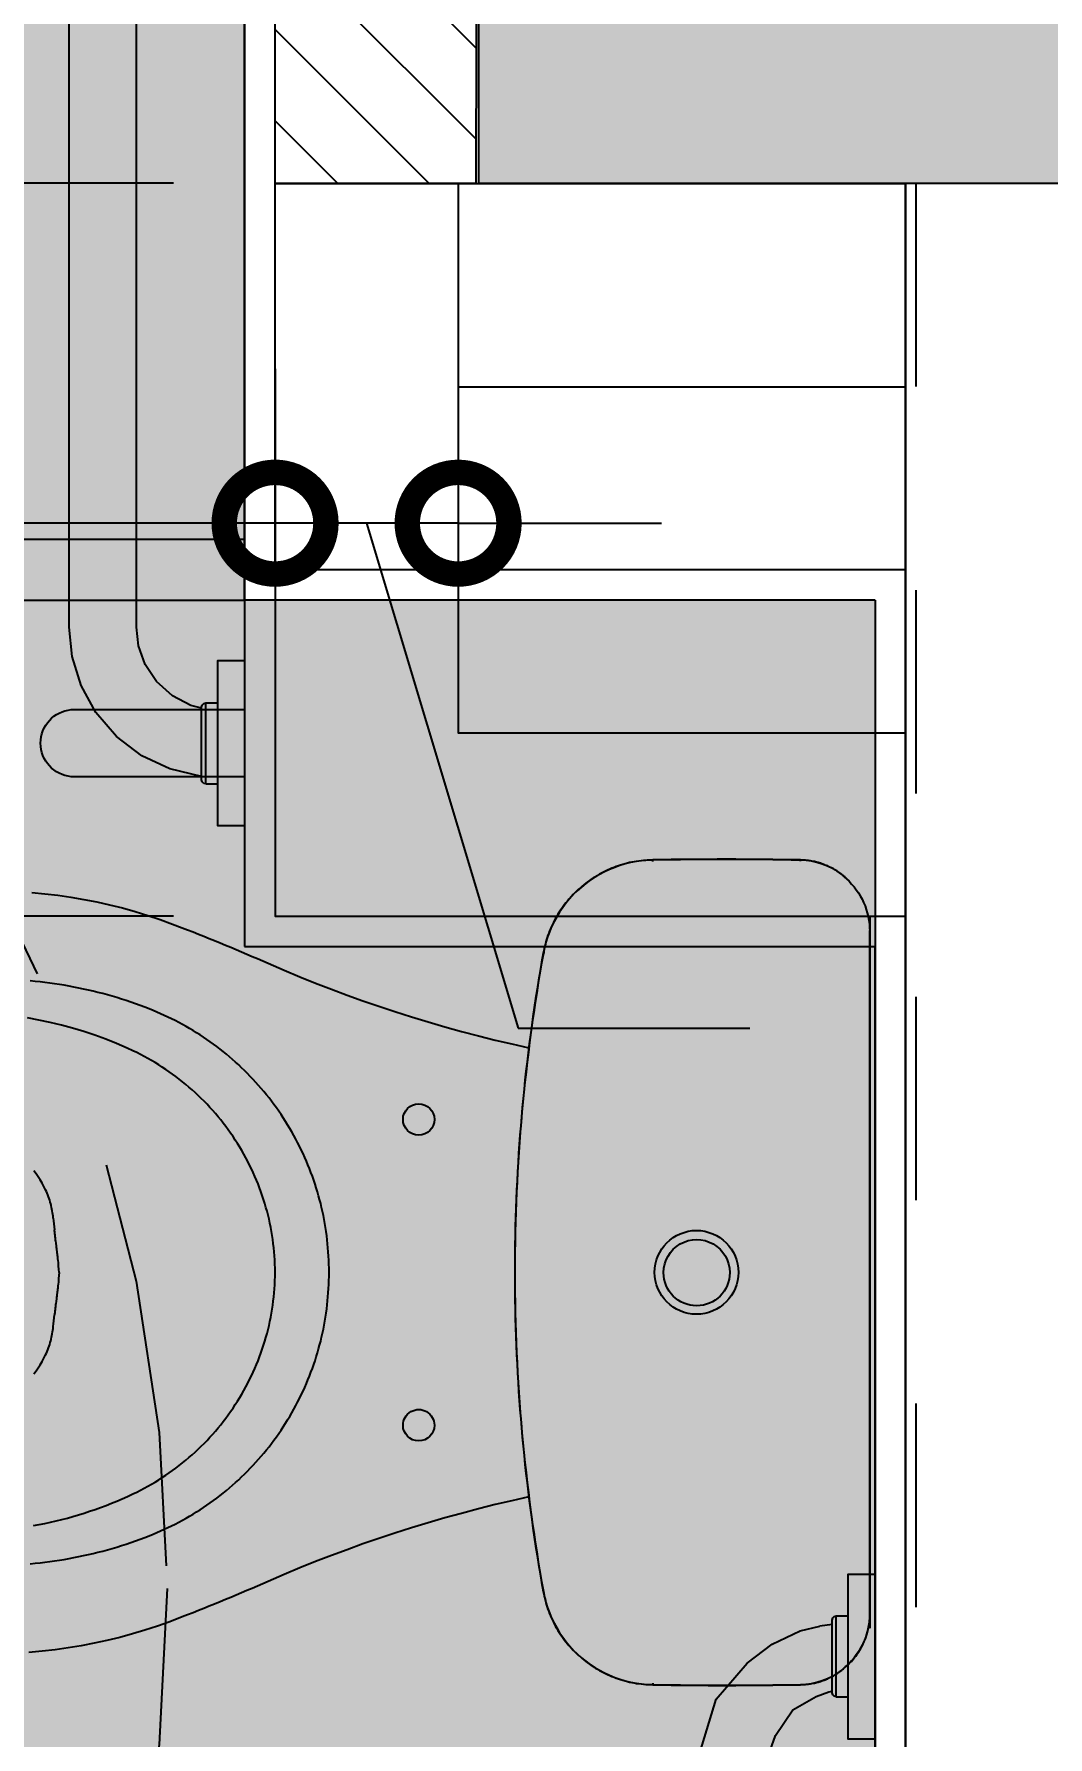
# Model space of a CAD drawing. Header units: metres. Extents: x -41 to 570, y -54 to 184.
# Drawn here: x -31.318 to -30.82, y 51.236 to 52.073 of the extents above; entities that cross this region are included whole.
import ezdxf
from ezdxf.xclip import XClip

# ---------------------------------------------------------------- set-up
doc = ezdxf.new("R2010")
doc.units = ezdxf.units.M
doc.header["$XCLIPFRAME"] = 0
doc.linetypes.add('DASHEDX2', pattern=[1.5, 1, -0.5])
doc.linetypes.add('PUC$0$DASHEDX2', pattern=[1.5, 1, -0.5])
for name, color, linetype in [('1', 232, 'DASHEDX2'), ('4', 2, 'Continuous'), ('ARQ-DIM', 2, 'Continuous'), ('PUC$0$ARQ-ALV ACAB', 4, 'Continuous'), ('PUC$0$ARQ-ALV OSSO', 5, 'Continuous'), ('PUC$0$ARQ-AUX', 7, 'Continuous'), ('PUC$0$ARQ-AUX1', 1, 'Continuous'), ('PUC$0$ARQ-ENCH', 1, 'Continuous'), ('PUC$0$ARQ-HID', 7, 'Continuous'), ('PUC$0$ARQ-PRJ', 7, 'PUC$0$DASHEDX2'), ('PUC$0$ARQ-SIM', 1, 'Continuous')]:
    doc.layers.add(name, color=color, linetype=linetype)
doc.layers.add('PUC$0$ARQ-FORRO', color=9, linetype='Continuous', lineweight=5)
doc.styles.add('Adesa', font='ARIALN.TTF')
doc.dimstyles.new('ADESA 1-0050', dxfattribs={"dimtxt": 0.1, "dimasz": 0.1, "dimexe": 0.05, "dimexo": 0.05, "dimgap": 0.03, "dimtad": 1, "dimdec": 1, "dimlfac": 100, "dimzin": 12, "dimtxsty": 'Adesa', "dimblk": 'DOTSMALL', "dimcen": 1, "dimdle": 0.05, "dimclrd": 1, "dimclre": 1, "dimclrt": 256, "dimazin": 3, "dimtm": 1e-09, "dimtfac": 1, "dimtdec": 1, "dimtmove": 1, "dimatfit": 0, "dimldrblk": 'DOTSMALL', "dimfxl": 0.8, "dimtvp": 2, "dimtolj": 1, "dimtzin": 0, "dimarcsym": 0})

# ---------------------------------------------------------------- blocks, each defined once
blk = doc.blocks.new('PUC$0$VASO SANIT ACESSIVEL')
at = {"color": 1}
blk.add_lwpolyline([(-1.04005, 0), (-0.95882, 0), (-0.95882, -0.0132), (-1.04005, -0.0132)], close=True, dxfattribs=at)
for points in [[(-1.01948, -0.01907), (-1.01948, -0.0132)], [(-0.97968, -0.01907), (-0.97968, -0.0132)], [(-0.97968, -0.01907), (-1.01948, -0.01907)], [(-1.0192, -0.0201), (-1.01948, -0.01907)], [(-1.01848, -0.02082), (-1.0192, -0.0201)], [(-1.01745, -0.0211), (-1.01848, -0.02082)], [(-0.98171, -0.0211), (-1.01745, -0.0211)], [(-1.01535, -0.0211), (-1.01446, -0.0271)], [(-0.98224, -0.02279), (-0.9825, -0.0211)], [(-0.97988, -0.02902), (-0.98224, -0.02279)], [(-0.98068, -0.02082), (-0.98171, -0.0211)], [(-0.97996, -0.0201), (-0.98068, -0.02082)], [(-0.97968, -0.01907), (-0.97996, -0.0201)], [(-1.01215, -0.03676), (-1.01446, -0.0271)], [(-0.96071, -0.04888), (-0.97328, -0.0405), (-0.97988, -0.02902)], [(-1.00564, -0.05056), (-1.01215, -0.03676)], [(-0.25794, -0.0532), (-0.94872, -0.0532), (-0.96071, -0.04888)], [(-0.99622, -0.06294), (-1.00564, -0.05056)], [(-0.25794, -0.0862), (-0.95225, -0.0862), (-0.97859, -0.07811), (-0.99622, -0.06294)]]:
    blk.add_lwpolyline(points, dxfattribs=at)
at = {"layer": 'PUC$0$ARQ-HID'}
blk.add_lwpolyline([(0, 0), (-1.07248, 0)], dxfattribs=at)
blk = doc.blocks.new('PUC$0$CHUVEIRO ACESSIVEL')
blk.add_line((-0.9, 0.3), (-0.9, 1.25))
at = {"color": 1}
blk.add_lwpolyline([(-0.9, 1.10938), (-0.9, 1.19062), (-0.8868, 1.19062), (-0.8868, 1.10938)], close=True, dxfattribs=at)
for points in [[(-0.88093, 1.17004), (-0.8868, 1.17004)], [(-0.88093, 1.17004), (-0.88093, 1.13024)], [(-0.88093, 1.17004), (-0.8799, 1.16977)], [(-0.8799, 1.16977), (-0.87918, 1.16904)], [(-0.87918, 1.16904), (-0.8789, 1.16801)], [(-0.8789, 1.16801), (-0.8789, 1.13227)], [(-0.8789, 1.16645), (-0.86324, 1.16271)], [(-0.86324, 1.16271), (-0.84944, 1.1562)], [(-0.84944, 1.1562), (-0.83706, 1.14678)], [(-0.83706, 1.14678), (-0.82692, 1.13499)], [(-0.8799, 1.13052), (-0.88093, 1.13024)], [(-0.87918, 1.13125), (-0.8799, 1.13052)], [(-0.8789, 1.13227), (-0.87918, 1.13125)], [(-0.8789, 1.13272), (-0.87357, 1.13146)], [(-0.87357, 1.13146), (-0.86452, 1.12673)], [(-0.82692, 1.13499), (-0.81958, 1.12164)], [(-0.88093, 1.13024), (-0.8868, 1.13024)], [(-0.86452, 1.12673), (-0.85676, 1.11974)], [(-0.85676, 1.11974), (-0.85112, 1.11127)], [(-0.81958, 1.12164), (-0.81524, 1.10748)], [(-0.85112, 1.11127), (-0.84785, 1.1022)], [(-0.81524, 1.10748), (-0.8138, 1.09303)], [(-0.84785, 1.1022), (-0.8468, 1.09303)], [(-0.8468, 1.09303), (-0.8468, 0.50072), (-0.85112, 0.48873)], [(-0.8138, 1.09303), (-0.8138, 0.49719), (-0.82189, 0.47085), (-0.83706, 0.45322)]]:
    blk.add_lwpolyline(points, dxfattribs=at)
at = {"layer": 'PUC$0$ARQ-SIM'}
blk.add_lwpolyline([(-0.9, 1.1665), (-0.8148, 1.1665, -0.913215), (-0.8148, 1.1335), (-0.9, 1.1335)], format="xyb", dxfattribs=at)
blk = doc.blocks.new('PUC$0$ARQ-HID-BACIA CX')
blk.add_line((-0.00007, -0.175), (-0.00007, 0.175))
for points in [[(-0.01372, -0.19568), (-0.01423, -0.19605), (-0.01474, -0.19641), (-0.01526, -0.19677), (-0.01578, -0.19712), (-0.01631, -0.19746), (-0.01684, -0.19778), (-0.01739, -0.1981), (-0.01793, -0.19841), (-0.01849, -0.1987), (-0.01904, -0.19899), (-0.01961, -0.19927), (-0.02018, -0.19954), (-0.02075, -0.19979), (-0.02133, -0.20004), (-0.02191, -0.20027), (-0.02249, -0.2005), (-0.02308, -0.20072), (-0.02368, -0.20092), (-0.02427, -0.20111), (-0.02487, -0.2013), (-0.02548, -0.20147), (-0.02608, -0.20163), (-0.02669, -0.20178), (-0.02731, -0.20192), (-0.02792, -0.20205), (-0.02854, -0.20217), (-0.02916, -0.20227), (-0.02978, -0.20237), (-0.0304, -0.20246), (-0.03102, -0.20253), (-0.03165, -0.20259), (-0.03227, -0.20264), (-0.0329, -0.20268), (-0.03353, -0.2027), (-0.03415, -0.20273, -0.00878), (-0.10679, -0.20277), (-0.10794, -0.20271), (-0.10908, -0.20264), (-0.11022, -0.20256), (-0.11136, -0.20247), (-0.11249, -0.20236), (-0.11363, -0.20223), (-0.11476, -0.20207), (-0.11588, -0.20188), (-0.11701, -0.20166), (-0.11812, -0.20142), (-0.11924, -0.20116), (-0.12034, -0.20086), (-0.12144, -0.20055), (-0.12254, -0.20021), (-0.12362, -0.19986), (-0.1247, -0.19948), (-0.12577, -0.19908), (-0.12684, -0.19866), (-0.12789, -0.19822), (-0.12893, -0.19776), (-0.12997, -0.19727), (-0.13099, -0.19677), (-0.13201, -0.19624), (-0.13301, -0.19569), (-0.134, -0.19512), (-0.13498, -0.19453), (-0.13595, -0.19392), (-0.1369, -0.19329), (-0.13784, -0.19264), (-0.13877, -0.19197), (-0.13969, -0.19129), (-0.14058, -0.19058), (-0.14147, -0.18986), (-0.14234, -0.18912), (-0.14319, -0.18836), (-0.14403, -0.18758), (-0.14485, -0.18679), (-0.14566, -0.18598), (-0.14645, -0.18515), (-0.14722, -0.18431), (-0.14798, -0.18345), (-0.14872, -0.18257), (-0.14943, -0.18168), (-0.15013, -0.18078), (-0.15082, -0.17986), (-0.15148, -0.17893), (-0.15212, -0.17799), (-0.15275, -0.17703), (-0.15335, -0.17606), (-0.15393, -0.17508), (-0.1545, -0.17408), (-0.15504, -0.17308), (-0.15556, -0.17206), (-0.15607, -0.17103), (-0.15655, -0.17), (-0.15702, -0.16895), (-0.15746, -0.1679), (-0.15788, -0.16683), (-0.15827, -0.16576), (-0.15863, -0.16468), (-0.15897, -0.16359), (-0.15928, -0.16249), (-0.15957, -0.16138), (-0.15985, -0.16027), (-0.16011, -0.15916), (-0.16036, -0.15805), (-0.16061, -0.15693), (-0.16138, -0.15249), (-0.16215, -0.14805), (-0.1629, -0.1436), (-0.16363, -0.13915), (-0.16433, -0.1347), (-0.165, -0.13024), (-0.16565, -0.12578), (-0.16628, -0.12132), (-0.16689, -0.11685), (-0.16747, -0.11238), (-0.16803, -0.10791), (-0.16857, -0.10344), (-0.16909, -0.09896), (-0.16958, -0.09448), (-0.17005, -0.09), (-0.1705, -0.08551), (-0.17092, -0.08102), (-0.17132, -0.07653), (-0.1717, -0.07204), (-0.17206, -0.06755), (-0.17239, -0.06305), (-0.1727, -0.05856), (-0.17299, -0.05406), (-0.17325, -0.04956), (-0.17349, -0.04506), (-0.17371, -0.04055), (-0.17391, -0.03605), (-0.17408, -0.03155), (-0.17423, -0.02704), (-0.17436, -0.02254), (-0.17446, -0.01803), (-0.17453, -0.01352), (-0.17458, -0.00901), (-0.17462, -0.00451), (-0.17464, 0), (-0.17462, 0.00451), (-0.17458, 0.00901), (-0.17453, 0.01352), (-0.17446, 0.01803), (-0.17436, 0.02254), (-0.17423, 0.02704), (-0.17408, 0.03155), (-0.17391, 0.03605), (-0.17371, 0.04055), (-0.17349, 0.04506), (-0.17325, 0.04956), (-0.17299, 0.05406), (-0.1727, 0.05856), (-0.17239, 0.06305), (-0.17206, 0.06755), (-0.1717, 0.07204), (-0.17132, 0.07653), (-0.17092, 0.08102), (-0.1705, 0.08551), (-0.17005, 0.09), (-0.16958, 0.09448), (-0.16909, 0.09896), (-0.16857, 0.10344), (-0.16803, 0.10791), (-0.16747, 0.11238), (-0.16689, 0.11685), (-0.16628, 0.12132), (-0.16565, 0.12578), (-0.165, 0.13024), (-0.16433, 0.1347), (-0.16363, 0.13915), (-0.1629, 0.1436), (-0.16215, 0.14805), (-0.16138, 0.15249), (-0.16061, 0.15693), (-0.16036, 0.15805), (-0.16011, 0.15916), (-0.15985, 0.16027), (-0.15957, 0.16138), (-0.15928, 0.16249), (-0.15897, 0.16359), (-0.15863, 0.16468), (-0.15827, 0.16576), (-0.15788, 0.16683), (-0.15746, 0.1679), (-0.15702, 0.16895), (-0.15655, 0.17), (-0.15607, 0.17103), (-0.15556, 0.17206), (-0.15504, 0.17308), (-0.1545, 0.17408), (-0.15393, 0.17508), (-0.15335, 0.17606), (-0.15275, 0.17703), (-0.15212, 0.17799), (-0.15148, 0.17893), (-0.15082, 0.17986), (-0.15013, 0.18078), (-0.14943, 0.18168), (-0.14872, 0.18257), (-0.14798, 0.18345), (-0.14722, 0.18431), (-0.14645, 0.18515), (-0.14566, 0.18598), (-0.14485, 0.18679), (-0.14403, 0.18758), (-0.14319, 0.18836), (-0.14234, 0.18912), (-0.14147, 0.18986), (-0.14058, 0.19058), (-0.13969, 0.19129), (-0.13877, 0.19197), (-0.13784, 0.19264), (-0.1369, 0.19329), (-0.13595, 0.19392), (-0.13498, 0.19453), (-0.134, 0.19512), (-0.13301, 0.19569), (-0.13201, 0.19624), (-0.13099, 0.19677), (-0.12997, 0.19727), (-0.12893, 0.19776), (-0.12789, 0.19822), (-0.12684, 0.19866), (-0.12577, 0.19908), (-0.1247, 0.19948), (-0.12362, 0.19986), (-0.12254, 0.20021), (-0.12144, 0.20055), (-0.12034, 0.20086), (-0.11924, 0.20116), (-0.11812, 0.20142), (-0.11701, 0.20166), (-0.11588, 0.20188), (-0.11476, 0.20207), (-0.11363, 0.20223), (-0.11249, 0.20236), (-0.11136, 0.20247), (-0.11022, 0.20256), (-0.10908, 0.20264), (-0.10794, 0.20271), (-0.10679, 0.20277, -0.00878), (-0.03415, 0.20273), (-0.03353, 0.2027), (-0.0329, 0.20268), (-0.03227, 0.20264), (-0.03165, 0.20259), (-0.03102, 0.20253), (-0.0304, 0.20246), (-0.02978, 0.20237), (-0.02916, 0.20227), (-0.02854, 0.20217), (-0.02792, 0.20205), (-0.02731, 0.20192), (-0.02669, 0.20178), (-0.02608, 0.20163), (-0.02548, 0.20147), (-0.02487, 0.2013), (-0.02427, 0.20111), (-0.02368, 0.20092), (-0.02308, 0.20072), (-0.02249, 0.2005), (-0.02191, 0.20027), (-0.02133, 0.20004), (-0.02075, 0.19979), (-0.02018, 0.19954), (-0.01961, 0.19927), (-0.01904, 0.19899), (-0.01849, 0.1987), (-0.01793, 0.19841), (-0.01739, 0.1981), (-0.01684, 0.19778), (-0.01631, 0.19746), (-0.01578, 0.19712), (-0.01526, 0.19677), (-0.01474, 0.19641), (-0.01423, 0.19605), (-0.01372, 0.19568)], [(-0.01308, 0.195, 0.018828), (-0.0135, 0.19544)], [(-0.01328, -0.19509), (-0.01328, -0.1951), (-0.01328, -0.1951), (-0.01327, -0.19509), (-0.01324, -0.19506), (-0.01322, -0.19504), (-0.01316, -0.19498), (-0.01311, -0.19493), (-0.01299, -0.19482), (-0.01286, -0.1947), (-0.01279, -0.19463), (-0.01264, -0.19449), (-0.01247, -0.19434), (-0.01155, -0.19352, 0.212488), (-0.00007, -0.16772), (-0.00007, 0.16772, 0.212488), (-0.01155, 0.19352), (-0.01247, 0.19434), (-0.01264, 0.19449), (-0.01279, 0.19463), (-0.01286, 0.1947), (-0.01299, 0.19482), (-0.01311, 0.19493), (-0.01316, 0.19498), (-0.01322, 0.19504), (-0.01324, 0.19506), (-0.01327, 0.19509), (-0.01328, 0.1951), (-0.01328, 0.1951)], [(-0.01231, 0.1942, 0.002919), (-0.01155, 0.19353)], [(-0.16765, 0.1104), (-0.16776, 0.11042), (-0.17602, 0.11228), (-0.1842, 0.11422), (-0.19248, 0.1163), (-0.2008, 0.11849), (-0.20903, 0.12077), (-0.21715, 0.12313), (-0.22532, 0.12562), (-0.23351, 0.12822), (-0.24148, 0.13086), (-0.24931, 0.13356), (-0.25707, 0.13635), (-0.26479, 0.13922), (-0.27251, 0.14221), (-0.28026, 0.14532), (-0.28804, 0.14857), (-0.29584, 0.15194, 0.011149), (-0.33812, 0.16943), (-0.34416, 0.17175), (-0.35027, 0.17392), (-0.35642, 0.17593), (-0.36262, 0.17778), (-0.36886, 0.17948), (-0.37514, 0.18101), (-0.38146, 0.18239), (-0.38782, 0.1836), (-0.3942, 0.18465), (-0.40061, 0.18554), (-0.40704, 0.18627), (-0.4135, 0.18683)], [(-0.41211, -0.18672), (-0.40566, -0.18612), (-0.39923, -0.18536), (-0.39282, -0.18444), (-0.38645, -0.18335), (-0.3801, -0.18211), (-0.37379, -0.1807), (-0.36751, -0.17913), (-0.36128, -0.1774), (-0.35509, -0.17551), (-0.34895, -0.17347), (-0.34286, -0.17126), (-0.33812, -0.16942, 0.011149), (-0.29584, -0.15194), (-0.28804, -0.14857), (-0.28026, -0.14532), (-0.27251, -0.14221), (-0.26479, -0.13922), (-0.25707, -0.13635), (-0.24931, -0.13356), (-0.24148, -0.13086), (-0.23351, -0.12822), (-0.22532, -0.12562), (-0.21715, -0.12313), (-0.20903, -0.12077), (-0.2008, -0.11849), (-0.19248, -0.1163), (-0.1842, -0.11422), (-0.17602, -0.11228), (-0.16776, -0.11042), (-0.16765, -0.1104)], [(-0.41111, 0.04987), (-0.40999, 0.04845), (-0.40892, 0.04698), (-0.40791, 0.04545), (-0.40696, 0.04387), (-0.40608, 0.04225), (-0.40527, 0.04059), (-0.40489, 0.03975), (-0.40453, 0.0389), (-0.40419, 0.03804), (-0.40387, 0.03718), (-0.40357, 0.03631), (-0.40328, 0.03544), (-0.40302, 0.03457), (-0.40277, 0.0337), (-0.40254, 0.03282), (-0.40234, 0.03195), (-0.40215, 0.03107), (-0.40198, 0.0302), (-0.40183, 0.02933), (-0.4017, 0.02846), (-0.40159, 0.0276), (-0.40149, 0.02671, -0.000598), (-0.40092, 0.02094)], [(-0.39861, 0, 0.006359), (-0.39916, 0.00607), (-0.39919, 0.00636), (-0.39922, 0.00664), (-0.39928, 0.00718), (-0.39931, 0.00746), (-0.39934, 0.00773), (-0.39941, 0.00829), (-0.39944, 0.00857), (-0.3995, 0.00912), (-0.39954, 0.0094), (-0.3996, 0.00997), (-0.39964, 0.01025), (-0.39971, 0.01083), (-0.39982, 0.01169), (-0.39989, 0.01228), (-0.39997, 0.01288), (-0.40016, 0.01436), (-0.40028, 0.01536), (-0.40035, 0.01588), (-0.40041, 0.01639), (-0.40047, 0.01691), (-0.40053, 0.0174), (-0.40059, 0.01789), (-0.40065, 0.01839), (-0.4007, 0.01889), (-0.40076, 0.01939), (-0.40081, 0.0199), (-0.40087, 0.02042), (-0.40092, 0.02094)], [(-0.39861, 0, -0.006359), (-0.39916, -0.00607), (-0.39919, -0.00636), (-0.39922, -0.00664), (-0.39928, -0.00718), (-0.39931, -0.00746), (-0.39934, -0.00773), (-0.39941, -0.00829), (-0.39944, -0.00857), (-0.3995, -0.00912), (-0.39954, -0.0094), (-0.3996, -0.00997), (-0.39964, -0.01025), (-0.39971, -0.01083), (-0.39982, -0.01169), (-0.39989, -0.01228), (-0.39997, -0.01288), (-0.40016, -0.01436), (-0.40028, -0.01536), (-0.40035, -0.01588), (-0.40041, -0.01639), (-0.40047, -0.01691), (-0.40053, -0.0174), (-0.40059, -0.01789), (-0.40065, -0.01839), (-0.4007, -0.01889), (-0.40076, -0.01939), (-0.40081, -0.0199), (-0.40087, -0.02042), (-0.40092, -0.02094)], [(-0.40149, -0.02671, 0.000598), (-0.40092, -0.02094)], [(-0.01361, -0.19549, 0.018828), (-0.01319, -0.19505)]]:
    blk.add_lwpolyline(points, format="xyb")
at = {"ltscale": 0.000466036}
blk.add_lwpolyline([(-0.01328, -0.1951), (-0.01334, -0.19517, -0.017665), (-0.01364, -0.19551, -0.039631), (-0.01377, -0.19562, -0.158216), (-0.03415, -0.20265, -0.008778), (-0.10679, -0.2027), (-0.10952, -0.20259), (-0.11224, -0.20234), (-0.11494, -0.20196), (-0.11763, -0.20144), (-0.12028, -0.2008), (-0.1229, -0.20002), (-0.12547, -0.19912), (-0.128, -0.19809), (-0.13048, -0.19694), (-0.13289, -0.19567), (-0.13524, -0.19428), (-0.13752, -0.19278), (-0.13972, -0.19116), (-0.14184, -0.18945), (-0.14388, -0.18763), (-0.14582, -0.18571), (-0.14766, -0.1837), (-0.14941, -0.1816), (-0.15105, -0.17942), (-0.15258, -0.17716), (-0.15399, -0.17483), (-0.1553, -0.17243), (-0.15648, -0.16997), (-0.15754, -0.16746), (-0.15848, -0.1649), (-0.15929, -0.1623), (-0.15997, -0.15966), (-0.16053, -0.15692, -0.044623), (-0.17457, 0, -0.044623), (-0.16053, 0.15692), (-0.15997, 0.15966), (-0.15929, 0.1623), (-0.15848, 0.1649), (-0.15754, 0.16746), (-0.15648, 0.16997), (-0.1553, 0.17243), (-0.15399, 0.17483), (-0.15258, 0.17716), (-0.15105, 0.17942), (-0.14941, 0.1816), (-0.14766, 0.1837), (-0.14582, 0.18571), (-0.14388, 0.18763), (-0.14184, 0.18945), (-0.13972, 0.19116), (-0.13752, 0.19278), (-0.13524, 0.19428), (-0.13289, 0.19567), (-0.13048, 0.19694), (-0.128, 0.19809), (-0.12547, 0.19912), (-0.1229, 0.20002), (-0.12028, 0.2008), (-0.11763, 0.20144), (-0.11494, 0.20196), (-0.11224, 0.20234), (-0.10952, 0.20259), (-0.10679, 0.2027, -0.008778), (-0.03416, 0.20265, -0.158216), (-0.01377, 0.19562, -0.039631), (-0.01364, 0.19551, -0.017665), (-0.01334, 0.19517), (-0.01328, 0.1951)], format="xyb", dxfattribs=at)
at = {"ltscale": 0.00311}
for points in [[(-0.10678, 0.20206), (-0.10679, 0.2027)], [(-0.10678, -0.20206), (-0.10679, -0.2027)]]:
    blk.add_lwpolyline(points, dxfattribs=at)
at = {"ltscale": 0.00156}
blk.add_lwpolyline([(-0.0131, 0.19508), (-0.01335, 0.19529)], dxfattribs=at)
for points in [[(-0.01328, 0.1951), (-0.01328, 0.19509)], [(-0.01147, 0.19363), (-0.01087, 0.19305), (-0.01027, 0.19247), (-0.00968, 0.19189), (-0.00911, 0.19128), (-0.00855, 0.19066), (-0.00801, 0.19003), (-0.00749, 0.18938), (-0.00698, 0.18872), (-0.00649, 0.18805), (-0.00601, 0.18737), (-0.00555, 0.18668), (-0.0051, 0.18597), (-0.00468, 0.18526), (-0.00427, 0.18453), (-0.00388, 0.1838), (-0.0035, 0.18305), (-0.00314, 0.1823), (-0.00281, 0.18154), (-0.00249, 0.18077), (-0.00218, 0.18), (-0.0019, 0.17921), (-0.00164, 0.17842), (-0.00139, 0.17763), (-0.00116, 0.17683), (-0.00096, 0.17602), (-0.00077, 0.17521), (-0.0006, 0.1744), (-0.00045, 0.17358), (-0.00032, 0.17275), (-0.00021, 0.17193), (-0.00012, 0.1711), (-0.00006, 0.17027), (-0.00002, 0.16944), (0.00001, 0.16861), (0.00003, 0.16778)], [(0, 0.16772), (0, -0.16772)], [(-0.41283, 0.14327), (-0.41042, 0.14304), (-0.40803, 0.14279), (-0.40563, 0.14251), (-0.40324, 0.1422), (-0.40085, 0.14186), (-0.39846, 0.1415), (-0.39608, 0.14111), (-0.3937, 0.14069), (-0.39133, 0.14025), (-0.38897, 0.13978), (-0.38661, 0.13928), (-0.38425, 0.13876), (-0.3819, 0.13821), (-0.37956, 0.13763), (-0.37722, 0.13702), (-0.37489, 0.13639), (-0.37257, 0.13573), (-0.37026, 0.13505), (-0.36795, 0.13434), (-0.36565, 0.13361), (-0.36336, 0.13284), (-0.36109, 0.13205), (-0.35882, 0.13123), (-0.35656, 0.13038), (-0.3543, 0.12953), (-0.35246, 0.12874), (-0.35062, 0.12794), (-0.34878, 0.12713), (-0.34695, 0.12631), (-0.34512, 0.12547), (-0.34331, 0.12462), (-0.34151, 0.12374), (-0.33972, 0.12283), (-0.33794, 0.12189), (-0.33619, 0.12092), (-0.33445, 0.11992), (-0.33272, 0.11889), (-0.33102, 0.11783), (-0.32933, 0.11675), (-0.32765, 0.11564), (-0.32599, 0.11451), (-0.32435, 0.11335), (-0.32273, 0.11217), (-0.32112, 0.11097), (-0.31952, 0.10975), (-0.31795, 0.10851), (-0.31639, 0.10724), (-0.31485, 0.10595), (-0.31333, 0.10464), (-0.31183, 0.10331), (-0.31035, 0.10196), (-0.30888, 0.10058), (-0.30744, 0.09918), (-0.30602, 0.09777), (-0.30462, 0.09633), (-0.30324, 0.09487), (-0.30188, 0.09339), (-0.30055, 0.09189), (-0.29923, 0.09038), (-0.29794, 0.08884), (-0.29667, 0.08729), (-0.29542, 0.08572), (-0.29419, 0.08413), (-0.29299, 0.08252), (-0.29181, 0.08089), (-0.29065, 0.07925), (-0.28952, 0.07759), (-0.28841, 0.07592), (-0.28733, 0.07423), (-0.28627, 0.07252), (-0.28523, 0.0708), (-0.28423, 0.06907), (-0.28324, 0.06732), (-0.28228, 0.06555), (-0.28135, 0.06378), (-0.28044, 0.06199), (-0.27956, 0.06018), (-0.2787, 0.05837), (-0.27787, 0.05654), (-0.27707, 0.0547), (-0.27629, 0.05285), (-0.27554, 0.05098), (-0.27482, 0.04911), (-0.27413, 0.04723), (-0.27346, 0.04533), (-0.27282, 0.04343), (-0.27221, 0.04152), (-0.27163, 0.0396), (-0.27107, 0.03767), (-0.27054, 0.03573), (-0.27003, 0.03379), (-0.26955, 0.03184), (-0.2691, 0.02988), (-0.26868, 0.02792), (-0.26828, 0.02595), (-0.26792, 0.02398), (-0.26759, 0.02199), (-0.26729, 0.02001), (-0.26702, 0.01802), (-0.2668, 0.01603), (-0.2666, 0.01403), (-0.26644, 0.01203), (-0.2663, 0.01003), (-0.26619, 0.00802), (-0.26609, 0.00602), (-0.26601, 0.00401), (-0.26593, 0.00201), (-0.26586, 0), (-0.26593, -0.00201), (-0.26601, -0.00401), (-0.26609, -0.00602), (-0.26619, -0.00802), (-0.2663, -0.01003), (-0.26644, -0.01203), (-0.2666, -0.01403), (-0.2668, -0.01603), (-0.26702, -0.01802), (-0.26729, -0.02001), (-0.26759, -0.02199), (-0.26792, -0.02398), (-0.26828, -0.02595), (-0.26868, -0.02792), (-0.2691, -0.02988), (-0.26955, -0.03184), (-0.27003, -0.03379), (-0.27054, -0.03573), (-0.27107, -0.03767), (-0.27163, -0.0396), (-0.27221, -0.04152), (-0.27282, -0.04343), (-0.27346, -0.04533), (-0.27413, -0.04723), (-0.27482, -0.04911), (-0.27554, -0.05098), (-0.27629, -0.05285), (-0.27707, -0.0547), (-0.27787, -0.05654), (-0.2787, -0.05837), (-0.27956, -0.06018), (-0.28044, -0.06199), (-0.28135, -0.06378), (-0.28228, -0.06555), (-0.28324, -0.06732), (-0.28423, -0.06907), (-0.28523, -0.0708), (-0.28627, -0.07252), (-0.28733, -0.07423), (-0.28841, -0.07592), (-0.28952, -0.07759), (-0.29065, -0.07925), (-0.29181, -0.08089), (-0.29299, -0.08252), (-0.29419, -0.08413), (-0.29542, -0.08572), (-0.29667, -0.08729), (-0.29794, -0.08884), (-0.29923, -0.09038), (-0.30055, -0.09189), (-0.30188, -0.09339), (-0.30324, -0.09487), (-0.30462, -0.09633), (-0.30602, -0.09777), (-0.30744, -0.09918), (-0.30888, -0.10058), (-0.31035, -0.10196), (-0.31183, -0.10331), (-0.31333, -0.10464), (-0.31485, -0.10595), (-0.31639, -0.10724), (-0.31795, -0.10851), (-0.31952, -0.10975), (-0.32112, -0.11097), (-0.32273, -0.11217), (-0.32435, -0.11335), (-0.32599, -0.11451), (-0.32765, -0.11564), (-0.32933, -0.11675), (-0.33102, -0.11783), (-0.33272, -0.11889), (-0.33445, -0.11992), (-0.33619, -0.12092), (-0.33794, -0.12189), (-0.33972, -0.12283), (-0.34151, -0.12374), (-0.34331, -0.12462), (-0.34512, -0.12547), (-0.34695, -0.12631), (-0.34878, -0.12713), (-0.35062, -0.12794), (-0.35246, -0.12874), (-0.3543, -0.12953), (-0.35656, -0.13038), (-0.35882, -0.13123), (-0.36109, -0.13205), (-0.36336, -0.13284), (-0.36565, -0.13361), (-0.36795, -0.13434), (-0.37026, -0.13505), (-0.37257, -0.13573), (-0.37489, -0.13639), (-0.37722, -0.13702), (-0.37956, -0.13763), (-0.3819, -0.13821), (-0.38425, -0.13876), (-0.38661, -0.13928), (-0.38897, -0.13978), (-0.39133, -0.14025), (-0.3937, -0.14069), (-0.39608, -0.14111), (-0.39846, -0.1415), (-0.40085, -0.14186), (-0.40324, -0.1422), (-0.40563, -0.14251), (-0.40803, -0.14279), (-0.41042, -0.14304), (-0.41283, -0.14327)], [(-0.41117, 0.12454), (-0.40838, 0.12402), (-0.40561, 0.12346), (-0.40283, 0.12285), (-0.40007, 0.12221), (-0.39731, 0.12152), (-0.39456, 0.1208), (-0.39182, 0.12003), (-0.38908, 0.11922), (-0.38636, 0.11838), (-0.38364, 0.11749), (-0.38094, 0.11656), (-0.37824, 0.1156), (-0.37556, 0.11459), (-0.37289, 0.11354), (-0.37023, 0.11246), (-0.36759, 0.11133), (-0.36496, 0.11017), (-0.36234, 0.10897), (-0.36048, 0.10807), (-0.35863, 0.10713), (-0.3568, 0.10617), (-0.35499, 0.10518), (-0.35319, 0.10416), (-0.35142, 0.10311), (-0.34966, 0.10203), (-0.34792, 0.10092), (-0.34621, 0.09978), (-0.34451, 0.09862), (-0.34284, 0.09743), (-0.34118, 0.09621), (-0.33955, 0.09496), (-0.33794, 0.09369), (-0.33635, 0.09239), (-0.33479, 0.09107), (-0.33324, 0.08972), (-0.33173, 0.08834), (-0.33023, 0.08694), (-0.32876, 0.08552), (-0.32732, 0.08408), (-0.32589, 0.08261), (-0.3245, 0.08112), (-0.32313, 0.0796), (-0.32179, 0.07807), (-0.32047, 0.07651), (-0.31918, 0.07493), (-0.31792, 0.07333), (-0.31668, 0.07172), (-0.31547, 0.07008), (-0.31429, 0.06842), (-0.31314, 0.06674), (-0.31201, 0.06505), (-0.31092, 0.06334), (-0.30985, 0.06161), (-0.30881, 0.05986), (-0.3078, 0.0581), (-0.30683, 0.05632), (-0.30588, 0.05453), (-0.30496, 0.05272), (-0.30407, 0.05089), (-0.30322, 0.04906), (-0.30239, 0.0472), (-0.3016, 0.04534), (-0.30083, 0.04346), (-0.3001, 0.04157), (-0.2994, 0.03967), (-0.29874, 0.03776), (-0.2981, 0.03583), (-0.2975, 0.0339), (-0.29693, 0.03196), (-0.2964, 0.03001), (-0.29589, 0.02805), (-0.29542, 0.02608), (-0.29499, 0.0241), (-0.29459, 0.02212), (-0.29422, 0.02013), (-0.29389, 0.01813), (-0.29359, 0.01613), (-0.29332, 0.01413), (-0.29309, 0.01212), (-0.2929, 0.0101), (-0.29274, 0.00808), (-0.29261, 0.00607), (-0.29252, 0.00404), (-0.29247, 0.00202), (-0.29245, 0), (-0.29247, -0.00202), (-0.29252, -0.00404), (-0.29261, -0.00607), (-0.29274, -0.00808), (-0.2929, -0.0101), (-0.29309, -0.01212), (-0.29332, -0.01413), (-0.29359, -0.01613), (-0.29389, -0.01813), (-0.29422, -0.02013), (-0.29459, -0.02212), (-0.29499, -0.0241), (-0.29542, -0.02608), (-0.29589, -0.02805), (-0.2964, -0.03001), (-0.29693, -0.03196), (-0.2975, -0.0339), (-0.2981, -0.03583), (-0.29874, -0.03776), (-0.2994, -0.03967), (-0.3001, -0.04157), (-0.30083, -0.04346), (-0.3016, -0.04534), (-0.30239, -0.0472), (-0.30322, -0.04906), (-0.30407, -0.05089), (-0.30496, -0.05272), (-0.30588, -0.05453), (-0.30683, -0.05632), (-0.3078, -0.0581), (-0.30881, -0.05986), (-0.30985, -0.06161), (-0.31092, -0.06334), (-0.31201, -0.06505), (-0.31314, -0.06674), (-0.31429, -0.06842), (-0.31547, -0.07008), (-0.31668, -0.07172), (-0.31792, -0.07333), (-0.31918, -0.07493), (-0.32047, -0.07651), (-0.32179, -0.07807), (-0.32313, -0.0796), (-0.3245, -0.08112), (-0.32589, -0.08261), (-0.32732, -0.08408), (-0.32876, -0.08552), (-0.33023, -0.08694), (-0.33173, -0.08834), (-0.33324, -0.08972), (-0.33479, -0.09107), (-0.33635, -0.09239), (-0.33794, -0.09369), (-0.33955, -0.09496), (-0.34118, -0.09621), (-0.34284, -0.09743), (-0.34451, -0.09862), (-0.34621, -0.09978), (-0.34792, -0.10092), (-0.34966, -0.10203), (-0.35142, -0.10311), (-0.35319, -0.10416), (-0.35499, -0.10518), (-0.3568, -0.10617), (-0.35863, -0.10713), (-0.36048, -0.10807), (-0.36234, -0.10897), (-0.36513, -0.11024), (-0.3704, -0.11253), (-0.37573, -0.11465), (-0.3811, -0.11662), (-0.38652, -0.11843), (-0.39198, -0.12008), (-0.39747, -0.12156), (-0.40299, -0.12289), (-0.40854, -0.12405), (-0.4141, -0.12505)], [(-0.40149, -0.02671), (-0.40159, -0.0276), (-0.4017, -0.02846), (-0.40183, -0.02933), (-0.40198, -0.0302), (-0.40215, -0.03107), (-0.40234, -0.03195), (-0.40254, -0.03282), (-0.40277, -0.0337), (-0.40302, -0.03457), (-0.40328, -0.03544), (-0.40357, -0.03631), (-0.40387, -0.03718), (-0.40419, -0.03804), (-0.40453, -0.0389), (-0.40489, -0.03975), (-0.40527, -0.04059), (-0.40608, -0.04225), (-0.40696, -0.04387), (-0.40791, -0.04545), (-0.40892, -0.04698), (-0.40999, -0.04845), (-0.41111, -0.04987)], [(-0.01146, -0.19362), (-0.01162, -0.19376), (-0.0117, -0.19383), (-0.01186, -0.19397), (-0.01234, -0.19439), (-0.01264, -0.19465), (-0.01284, -0.19483), (-0.0129, -0.19489), (-0.01296, -0.19494), (-0.01301, -0.19499), (-0.01305, -0.19503), (-0.0131, -0.19507)]]:
    blk.add_lwpolyline(points)
at = {"ltscale": 0.00179}
for points in [[(-0.00045, 0.16772), (-0.00008, 0.16772)], [(-0.00045, -0.16772), (-0.00008, -0.16772)]]:
    blk.add_lwpolyline(points, dxfattribs=at)
for points in [[(-0.21411, 0.07516, 1), (-0.22955, 0.07516, 1)], [(-0.06465, 0, 1), (-0.10584, 0, 1)], [(-0.06888, 0.00014, 1), (-0.10143, 0.00014, 1)], [(-0.21411, -0.07516, 1), (-0.22955, -0.07516, 1)]]:
    blk.add_lwpolyline(points, format="xyb", close=True)
at = {"ltscale": 0.0005513}
blk.add_lwpolyline([(-0.39861, 0), (-0.3985, 0)], dxfattribs=at)
at = {"ltscale": 0.003392}
blk.add_lwpolyline([(-0.15984, -0.15679), (-0.16053, -0.15692)], dxfattribs=at)
at = {"ltscale": 0.002755}
blk.add_lwpolyline([(-0.03417, -0.20208), (-0.03415, -0.20265)], dxfattribs=at)
blk = doc.blocks.new('PUC$0$planta tipo 5 puc')
at = {"layer": 'PUC$0$ARQ-ENCH'}
h = blk.add_hatch(dxfattribs=at)
h.set_pattern_fill('ANSI31', color=256, scale=0.01)
h.set_pattern_definition([(45, (0.04845, 0), (-0.02245064, 0.02245064), [])])
h.paths.add_polyline_path([(-30.34168, 2.58971), (-30.44168, 2.58971), (-30.44045, 2.00007), (-30.34168, 2.00004)])
at = {"layer": 'PUC$0$ARQ-FORRO'}
h = blk.add_hatch(color=256, dxfattribs=at)
h.dxf.hatch_style = 1
h.paths.add_polyline_path([(-29.38834, 0.18561), (-30.63668, 0.18561), (-30.63668, 1.79504), (-30.32669, 1.79504), (-30.32668, 2.57482), (-29.38834, 2.57471)])
at = {"layer": 'PUC$0$ARQ-ALV ACAB', "elevation": 0}
for points in [[(-30.63668, 1.79504), (-30.32669, 1.79504), (-30.32668, 2.57482)], [(-30.63668, 1.79504), (-30.63668, 0.18561), (-29.38834, 0.18561), (-29.38834, 0.2256), (-29.22834, 0.2256), (-29.22834, 0.1756), (-27.82512, 0.1756), (-27.82512, -0.05481), (-27.97512, -0.05481), (-27.97512, 0.02559), (-30.79669, 0.02561)]]:
    blk.add_lwpolyline(points, dxfattribs=at)
at = {"layer": 'PUC$0$ARQ-ALV OSSO', "elevation": 0}
for points in [[(-30.65168, 1.08561), (-30.65168, 2.00004)], [(-30.65168, 1.81004), (-30.34168, 1.81004), (-30.34168, 2.00004), (-30.65168, 2.00004)], [(-30.43168, 2.00004), (-30.43168, 1.91004), (-30.43168, 1.90004), (-30.65168, 1.90004)]]:
    blk.add_lwpolyline(points, dxfattribs=at)
at = {"layer": 'PUC$0$ARQ-AUX1'}
for points in [[(-29.38834, 1.82504), (-30.32669, 1.82516)], [(-29.38834, 1.79504), (-30.32669, 1.79504)]]:
    blk.add_lwpolyline(points, dxfattribs=at)
at = {"layer": 'PUC$0$ARQ-ENCH'}
blk.add_lwpolyline([(-30.34168, 2.58971), (-30.44168, 2.58971), (-30.44045, 2.00007), (-30.34168, 2.00004)], close=True, dxfattribs=at)
at = {"layer": 'PUC$0$ARQ-FORRO', "elevation": 0}
blk.add_lwpolyline([(-29.38834, 0.18561), (-30.63668, 0.18561), (-30.63668, 1.79504), (-30.32669, 1.79504), (-30.32668, 2.57482), (-29.38834, 2.57471)], close=True, dxfattribs=at)
at = {"layer": 'PUC$0$ARQ-HID', "lineweight": -2, "rotation": 179.9999932730301}
blk.add_blockref('PUC$0$ARQ-HID-BACIA CX', (-30.63413, 1.46463, 0.00001), dxfattribs=at)
blk = doc.blocks.new('PUC$0$pl forro pcd 5')
at = {"layer": 'PUC$0$ARQ-FORRO'}
h = blk.add_hatch(color=256, dxfattribs=at)
h.dxf.hatch_style = 1
h.paths.add_polyline_path([(2.02251, 1.07955), (0.18001, 1.07955), (0.18001, -0.26904), (0.49001, -0.26904), (0.49001, -1.21903), (2.01988, -1.21904)])
at = {"layer": 'PUC$0$ARQ-FORRO', "elevation": 0.00003}
blk.add_lwpolyline([(2.02251, 1.07955), (0.18001, 1.07955), (0.18001, -0.26904), (0.49001, -0.26904), (0.49001, -1.21903), (2.01988, -1.21904)], close=True, dxfattribs=at)
blk = doc.blocks.new('PUC')
at = {"layer": 'PUC$0$ARQ-ALV ACAB', "elevation": 0}
for points in [[(30.90499, -50.27613), (30.90499, -51.62472)], [(31.21499, -51.62472), (30.90499, -51.62472)], [(31.21499, -52.57472), (31.21499, -51.62472)]]:
    blk.add_lwpolyline(points, dxfattribs=at)
at = {"layer": 'PUC$0$ARQ-ALV OSSO'}
blk.add_line((30.88999, -51.99995, -0.00001), (30.88999, -50.26113, 0.00001), dxfattribs=at)
at = {"layer": 'PUC$0$ARQ-ALV OSSO', "elevation": 0}
for points in [[(31.20012, -51.99995), (31.19999, -51.63972), (30.88999, -51.63972)], [(31.10999, -51.99995), (31.10999, -51.72972), (30.88999, -51.72972)]]:
    blk.add_lwpolyline(points, dxfattribs=at)
at = {"layer": 'PUC$0$ARQ-PRJ', "ltscale": 0.2}
blk.add_circle((32.00305, -51.30907, 0), 0.75, dxfattribs=at)
at = {"layer": 'PUC$0$ARQ-AUX', "xscale": -1, "rotation": 180}
blk.add_blockref('PUC$0$planta tipo 5 puc', (61.54167, -49.99991, -0.00001), dxfattribs=at)
at = {"layer": 'PUC$0$ARQ-FORRO'}
blk.add_blockref('PUC$0$pl forro pcd 5', (30.72498, -51.35569, -0.00003), dxfattribs=at)
at = {"layer": 'PUC$0$ARQ-HID', "rotation": 90.00000000000001}
blk.add_blockref('PUC$0$VASO SANIT ACESSIVEL', (30.90499, -50.27613, 0), dxfattribs=at)
at = {"layer": 'PUC$0$ARQ-HID'}
blk.add_blockref('PUC$0$CHUVEIRO ACESSIVEL', (32.11499, -52.87472, 0), dxfattribs=at)
blk = doc.blocks.new('_DotSmall')
at = {"color": 0, "linetype": 'ByBlock', "const_width": 0.5}
blk.add_lwpolyline([(-0.0625, 0, 1), (0.0625, 0, 1)], format="xyb", close=True, dxfattribs=at)
blk = doc.blocks.new('*D152')
at = {"layer": 'ARQ-DIM', "color": 1, "lineweight": -2, "transparency": 16777216}
for p, q in [((-32.76116, 51.90886), (-32.76116, 51.78287)), ((-31.19999, 51.90883), (-31.19999, 51.78287)), ((-31.14999, 51.83287), (-32.81116, 51.83287))]:
    blk.add_line(p, q, dxfattribs=at)
at = {"layer": 'Defpoints', "color": 0, "transparency": 16777216}
for p in [(-32.76116, 51.95886), (-31.19999, 51.95883, -0.00001), (-32.76116, 51.83287)]:
    blk.add_point(p, dxfattribs=at)
at = {"layer": 'ARQ-DIM', "color": 1, "lineweight": -2, "transparency": 16777216, "xscale": 0.1, "yscale": 0.1, "zscale": 0.1, "rotation": 180}
blk.add_blockref('_DotSmall', (-32.76116, 51.83287), dxfattribs=at)
at = {"layer": 'ARQ-DIM', "color": 1, "lineweight": -2, "transparency": 16777216, "xscale": 0.1, "yscale": 0.1, "zscale": 0.1}
blk.add_blockref('_DotSmall', (-31.19999, 51.83287), dxfattribs=at)
at = {"layer": 'ARQ-DIM', "transparency": 16777216, "insert": (-32.60572, 51.91393), "char_height": 0.1, "attachment_point": 5, "style": 'Adesa'}
blk.add_mtext('\\A1;156', dxfattribs=at)
blk = doc.blocks.new('*D154')
at = {"layer": 'ARQ-DIM', "color": 1, "lineweight": -2, "transparency": 16777216}
for p, q in [((-31.19999, 51.90883), (-31.19999, 51.78285)), ((-31.10999, 51.90497), (-31.10999, 51.78285)), ((-31.19999, 51.83285), (-31.29999, 51.83285)), ((-31.10999, 51.83285), (-31.19999, 51.83285)), ((-31.10999, 51.83285), (-31.19999, 51.83285)), ((-31.15499, 51.83285), (-31.08054, 51.58467)), ((-31.10999, 51.83285), (-31.00999, 51.83285)), ((-31.08054, 51.58467), (-30.96658, 51.58467))]:
    blk.add_line(p, q, dxfattribs=at)
at = {"layer": 'Defpoints', "color": 0, "transparency": 16777216}
for p in [(-31.19999, 51.95883), (-31.10999, 51.95497), (-31.19999, 51.83285)]:
    blk.add_point(p, dxfattribs=at)
at = {"layer": 'ARQ-DIM', "color": 1, "lineweight": -2, "transparency": 16777216, "xscale": 0.1, "yscale": 0.1, "zscale": 0.1}
blk.add_blockref('_DotSmall', (-31.19999, 51.83285), dxfattribs=at)
at = {"layer": 'ARQ-DIM', "color": 1, "lineweight": -2, "transparency": 16777216, "xscale": 0.1, "yscale": 0.1, "zscale": 0.1, "rotation": 180}
blk.add_blockref('_DotSmall', (-31.10999, 51.83285), dxfattribs=at)
at = {"layer": 'ARQ-DIM', "transparency": 16777216, "insert": (-31.02356, 51.66573), "char_height": 0.1, "attachment_point": 5, "style": 'Adesa'}
blk.add_mtext('\\A1;9', dxfattribs=at)
blk = doc.blocks.new('*D156')
at = {"layer": 'ARQ-DIM', "color": 1, "lineweight": -2, "transparency": 16777216}
for p, q in [((-31.772, 51.58972), (-31.772, 52.04997)), ((-31.24999, 51.99997), (-31.822, 51.99997)), ((-31.24999, 51.63972), (-31.822, 51.63972))]:
    blk.add_line(p, q, dxfattribs=at)
at = {"layer": 'Defpoints', "color": 0, "transparency": 16777216}
for p in [(-31.772, 51.99997), (-31.19999, 51.99997, -0.00001), (-31.19999, 51.63972, 0)]:
    blk.add_point(p, dxfattribs=at)
at = {"layer": 'ARQ-DIM', "color": 1, "lineweight": -2, "transparency": 16777216, "xscale": 0.1, "yscale": 0.1, "zscale": 0.1}
for p, rotation in [((-31.772, 51.99997), 90), ((-31.772, 51.63972), 270)]:
    blk.add_blockref('_DotSmall', p, dxfattribs=dict(at, rotation=rotation))
at = {"layer": 'ARQ-DIM', "transparency": 16777216, "insert": (-31.85305, 51.81985), "char_height": 0.1, "attachment_point": 5, "rotation": 90, "style": 'Adesa'}
blk.add_mtext('\\A1;36', dxfattribs=at)
blk = doc.blocks.new('*D157')
at = {"layer": 'ARQ-DIM', "color": 1, "lineweight": -2, "transparency": 16777216}
for p, q in [((-31.772, 52.63954), (-31.772, 51.94997)), ((-31.34844, 52.58954), (-31.822, 52.58954)), ((-31.24999, 51.99997), (-31.822, 51.99997))]:
    blk.add_line(p, q, dxfattribs=at)
at = {"layer": 'Defpoints', "color": 0, "transparency": 16777216}
for p in [(-31.29844, 52.58954, -0.00001), (-31.772, 51.99997), (-31.19999, 51.99997, -0.00001)]:
    blk.add_point(p, dxfattribs=at)
at = {"layer": 'ARQ-DIM', "color": 1, "lineweight": -2, "transparency": 16777216, "xscale": 0.1, "yscale": 0.1, "zscale": 0.1}
for p, rotation in [((-31.772, 52.58954), 90), ((-31.772, 51.99997), 270)]:
    blk.add_blockref('_DotSmall', p, dxfattribs=dict(at, rotation=rotation))
at = {"layer": 'ARQ-DIM', "transparency": 16777216, "insert": (-31.85305, 52.29476), "char_height": 0.1, "attachment_point": 5, "rotation": 90, "style": 'Adesa'}
blk.add_mtext('\\A1;59', dxfattribs=at)
blk = doc.blocks.new('est-lo-08-6sa-r00')
at = {"layer": '4'}
h = blk.add_hatch(color=8, dxfattribs=at)
h.dxf.hatch_style = 1
h.paths.add_polyline_path([(72.453596, -775.948263), (89.987707, -768.630138), (31.827874, -629.280097), (14.293763, -636.598222)], flags=17)
h.paths.add_polyline_path([(-113.904934, -1069.376461), (37.44213, -1006.209491), (30.123852, -988.675012), (-103.689101, -1044.523858), (-278.930329, -624.648636), (-286.248454, -607.114525), (-286.248475, -607.114534), (-307.05579, -557.260535), (-324.58988, -564.57865)])
h.paths.add_polyline_path([(-3206.956631, -1758.910157), (-3258.953832, -1634.325684), (-3291.25351, -1647.80644), (-3239.256309, -1772.390913)])
h.paths.add_polyline_path([(-2993.189754, -2271.092218), (-3020.151167, -2206.492821), (-3034.916841, -2212.655496), (-3140.452498, -1959.793707), (-3125.686931, -1953.631076), (-3148.796798, -1898.260198), (-3181.096477, -1911.740954), (-3025.489432, -2284.572974)])
h.paths.add_polyline_path([(-2947.092821, -1013.293024), (-2914.793142, -999.812268), (-2953.309588, -907.527473), (-2985.609266, -921.008229)])
h.paths.add_polyline_path([(-2727.356492, -1539.777801), (-2695.056814, -1526.297045), (-2733.573259, -1434.01225), (-2765.872938, -1447.493006)])
h.paths.add_polyline_path([(2122.48851, 465.414809), (2070.491309, 589.999283), (2038.191631, 576.518527), (2090.188832, 451.934053)])
h.paths.add_polyline_path([(2012.331384, 729.349548), (1857.495359, 1100.334221), (1825.19568, 1086.853465), (1852.1572, 1022.254111), (1866.922767, 1028.416743), (1971.687405, 777.4023), (1956.921838, 771.239669), (1980.031705, 715.868792)])
h.paths.add_polyline_path([(2336.253806, -46.763456), (2180.644029, 326.07511), (2148.34435, 312.594354), (2171.454218, 257.223477), (2186.219785, 263.386109), (2291.758175, 10.517772), (2276.992608, 4.355141), (2303.954128, -60.244212)])
h.paths.add_polyline_path([(-385.517235, -426.387329), (-595.433068, 76.567703), (-627.732746, 63.086948), (-600.771226, -1.512406), (-586.005659, 4.650226), (-426.161214, -378.334576), (-440.926781, -384.497208), (-417.816914, -439.868085)])
h.paths.add_polyline_path([(-83.249658, 290.335142), (-592.661728, 77.724364), (-382.747194, -425.227558), (-365.213083, -417.909434), (-567.809492, 67.508377), (-108.231212, 259.320275), (-7.318125, 17.534111), (-242.644353, -80.682824), (-140.96112, -324.314257), (-70.363251, -294.849176), (-77.681376, -277.315065), (-130.745133, -299.462021), (-217.792117, -90.898811), (0, 0), (87.04691, -208.563033), (33.983152, -230.709989), (41.301277, -248.2441), (126.664713, -212.616388), (103.554846, -157.245511), (88.789278, -163.408142), (-71.053705, 219.573157), (-56.288138, 225.735788)])
h.paths.add_polyline_path([(395.505667, -856.765828), (368.544148, -792.166475), (353.77858, -798.329106), (193.165052, -413.501599), (207.93062, -407.338968), (184.820752, -351.968091), (-61.579651, -454.806999), (-28.452664, -534.169213), (-10.918528, -526.85106), (-36.727415, -465.022986), (159.839199, -382.982958), (355.887864, -852.712473), (159.32125, -934.752501), (132.748402, -871.073625), (115.214297, -878.391765), (141.787139, -942.070626), (123.33018, -949.773915), (130.648305, -967.308026)])
h.paths.add_polyline_path([(-2506.849069, -2068.110104), (-2474.549391, -2054.629348), (-2513.065836, -1962.344553), (-2545.365515, -1975.825309)])
h.paths.add_polyline_path([(-2448.754924, -805.304224), (-2411.841008, -789.897642), (-2450.357453, -697.612846), (-2487.27137, -713.019428)])
h.paths.add_polyline_path([(-2277.356152, -1215.972989), (-2240.442235, -1200.566407), (-2278.958681, -1108.281611), (-2315.872597, -1123.688193)])
h.paths.add_polyline_path([(-2180.680405, -1447.606534), (-2143.766489, -1432.199951), (-2182.282934, -1339.915156), (-2219.196851, -1355.321738)])
h.paths.add_polyline_path([(-2008.511897, -1860.11957), (-1971.59798, -1844.712987), (-2010.114425, -1752.428192), (-2047.028342, -1767.834774)])
h.paths.add_polyline_path([(-1950.417031, -597.315415), (-1918.117353, -583.834659), (-1956.633798, -491.549864), (-1988.933477, -505.03062)])
h.paths.add_polyline_path([(-1779.018259, -1007.98418), (-1746.71858, -994.503424), (-1785.235026, -902.218629), (-1817.534704, -915.699385)])
h.paths.add_polyline_path([(-1682.342513, -1239.617725), (-1650.042834, -1226.136969), (-1688.559279, -1133.852174), (-1720.858958, -1147.33293)])
h.paths.add_polyline_path([(-1510.174004, -1652.130761), (-1477.874325, -1638.650005), (-1516.390771, -1546.36521), (-1548.690449, -1559.845966)])
h.paths.add_polyline_path([(-1456.693377, -391.252433), (-1424.393698, -377.771677), (-1462.910144, -285.486882), (-1495.209822, -298.967638)])
h.paths.add_polyline_path([(-1285.294604, -801.921198), (-1252.994926, -788.440442), (-1291.511371, -696.155647), (-1323.811049, -709.636403)])
h.paths.add_polyline_path([(-1188.618858, -1033.554743), (-1156.319179, -1020.073987), (-1194.835625, -927.789192), (-1227.135303, -941.269948)])
h.paths.add_polyline_path([(-1016.450349, -1446.067779), (-984.15067, -1432.587023), (-1022.667116, -1340.302228), (-1054.966794, -1353.782984)])
h.paths.add_polyline_path([(-962.969722, -185.189451), (-930.670043, -171.708695), (-969.186489, -79.4239), (-1001.486167, -92.904656)])
h.paths.add_polyline_path([(-791.570949, -595.858216), (-759.271271, -582.37746), (-797.787716, -490.092665), (-830.087394, -503.573421)])
h.paths.add_polyline_path([(-694.895203, -827.491761), (-662.595524, -814.011005), (-701.11197, -721.72621), (-733.411648, -735.206966)])
h.paths.add_polyline_path([(-522.726694, -1240.004797), (-490.427016, -1226.524041), (-528.943461, -1134.239246), (-561.243139, -1147.720002)])
h.paths.add_polyline_path([(1351.53574, 780.804163), (1383.835419, 794.284919), (1345.318973, 886.569714), (1313.019295, 873.088958)])
h.paths.add_polyline_path([(353.014255, 364.056225), (385.313934, 377.536981), (346.797488, 469.821776), (314.49781, 456.341021)])
h.paths.add_polyline_path([(848.583606, 570.889536), (885.497522, 586.296119), (846.981077, 678.580914), (810.067161, 663.174332)])
h.paths.add_polyline_path([(524.412013, -46.610109), (556.711692, -33.129353), (518.195247, 59.155442), (485.895568, 45.674686)])
h.paths.add_polyline_path([(1019.981364, 160.223202), (1056.895281, 175.629784), (1018.378835, 267.91458), (981.464919, 252.507997)])
h.paths.add_polyline_path([(621.088297, -278.244942), (653.387976, -264.764186), (614.87153, -172.479391), (582.571852, -185.960147)])
h.paths.add_polyline_path([(1116.657648, -71.411631), (1153.571565, -56.005049), (1115.055119, 36.279746), (1078.141203, 20.873164)])
h.paths.add_polyline_path([(1571.272069, 254.319386), (1603.571747, 267.800142), (1565.055302, 360.084937), (1532.755624, 346.604181)])
h.paths.add_polyline_path([(793.256806, -690.757979), (825.556485, -677.277223), (787.040039, -584.992428), (754.740361, -598.473183)])
h.paths.add_polyline_path([(1288.825976, -483.924234), (1325.739893, -468.517652), (1287.223447, -376.232856), (1250.309531, -391.639439)])
h.paths.add_polyline_path([(1791.777927, -274.009167), (1824.077605, -260.528411), (1785.56116, -168.243616), (1753.261481, -181.724371)])
h.paths.add_polyline_path([(-3349.413449, -1508.456443), (-3317.113664, -1494.975643), (-3340.223531, -1439.604766), (-3354.989097, -1445.767396), (-3459.75382, -1194.75275), (-3444.988254, -1188.590119), (-3471.949774, -1123.990766), (-3504.249559, -1137.471566)])
h.paths.add_polyline_path([(-359.658373, -579.215013), (-336.548603, -634.585903), (-321.782404, -628.423035), (-161.169457, -1013.250898), (-175.934676, -1019.413357), (-148.973267, -1084.012692), (-116.674634, -1070.532432), (-327.358782, -565.734293), (-359.65846, -579.215049)])
at = {"layer": '1'}
blk.add_lwpolyline([(-2927.247343, -1005.010217), (-2894.730001, -1082.921258)], dxfattribs=at)
at = {"layer": '4', "linetype": 'Continuous'}
blk.add_lwpolyline([(-2947.092821, -1013.293024), (-2914.793142, -999.812268), (-2953.309588, -907.527473), (-2985.609266, -921.008229), (-2947.092821, -1013.293024)], dxfattribs=at)

msp = doc.modelspace()

# ---------------------------------------------------------------- block references
at = {"linetype": 'Continuous'}
ref = msp.add_blockref('est-lo-08-6sa-r00', (0, 50), dxfattribs=dict(at, xscale=0.01, yscale=0.01, zscale=0.01, rotation=337.346050855639))
XClip(ref).set_block_clipping_path([(-3617.8293247107, -1968.6238684088), (2309.2219967837, 505.1199023612), (1831.3677091607, 1650.0512895176), (-4095.6836123336, -823.6924812524)])
at = {"rotation": 180}
msp.add_blockref('PUC', (0, 0), dxfattribs=at)

# ---------------------------------------------------------------- dimensions: what is measured, and where the dimension line sits
at = {"layer": 'ARQ-DIM'}
dim = msp.add_linear_dim(base=(-31.772, 51.99997), p1=(-31.29844, 52.58954, -0.00001), p2=(-31.19999, 51.99997, -0.00001), angle=90, dimstyle='ADESA 1-0050', override={"dimdec": 0}, dxfattribs=at)
dim.commit()
dim.dimension.update_dxf_attribs({"geometry": '*D157', "text_midpoint": (-31.85305, 52.29476)})
dim = msp.add_linear_dim(base=(-31.772, 51.99997), p1=(-31.19999, 51.63972, 0), p2=(-31.19999, 51.99997, -0.00001), angle=90, dimstyle='ADESA 1-0050', dxfattribs=at)
dim.commit()
dim.dimension.update_dxf_attribs({"geometry": '*D156', "text_midpoint": (-31.85305, 51.81985)})
dim = msp.add_linear_dim(base=(-32.76116, 51.83287), p1=(-31.19999, 51.95883, -0.00001), p2=(-32.76116, 51.95886), dimstyle='ADESA 1-0050', override={"dimdec": 0}, dxfattribs=at)
dim.commit()
dim.dimension.update_dxf_attribs({"geometry": '*D152', "text_midpoint": (-32.60572, 51.83287), "dimtype": 160})
dim = msp.add_linear_dim(base=(-31.19999, 51.83285, -0.00001), p1=(-31.10999, 51.95497, -0.00001), p2=(-31.19999, 51.95883, -0.00001), dimstyle='ADESA 1-0050', dxfattribs=at)
dim.commit()
dim.dimension.update_dxf_attribs({"geometry": '*D154', "text_midpoint": (-31.05054, 51.66573, -0.00001)})

doc.saveas('drawing.dxf')
